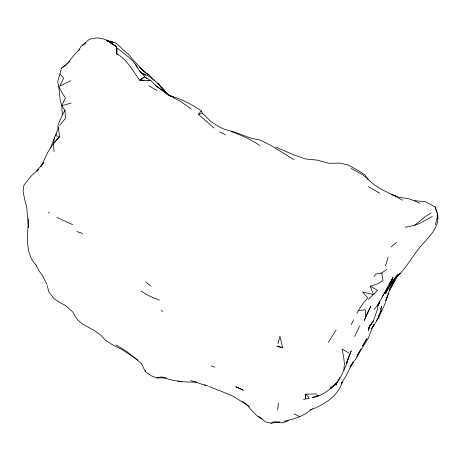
<?xml version="1.0" encoding="UTF-8"?>
<svg xmlns="http://www.w3.org/2000/svg" width="461" height="461" viewBox="0 0 461 461"><rect width="100%" height="100%" fill="white"/><g stroke="black" fill="none" stroke-linecap="round" stroke-linejoin="round"><path stroke-width="0.69" d="M166.162 377.853L156.873 377.928L151.156 375.727L145.446 371.722L145.446 370.339M365.4 316.361L365.435 309.78L358.278 310.668L356.912 313.336M28.334 218.704C28.029 234.436 24.133 253.089 36.488 265.542M316.903 393.953L305.81 394.149L305.476 398.903L303.528 399.428M436.988 219.027L437.443 212.763C440.918 228.604 426.085 238.907 417.712 249.96C409.985 260.211 403.732 271.61 393.648 279.873C390.64 284.27 387.782 288.776 385.488 293.599L389.66 285.953L396.489 276.375M339.815 377.484L335.769 385.044L341.647 375.237L343.906 369.941L344.407 363.637L343.572 356.555L342.068 349.086L348.556 352.832M277.678 410.002L278.409 402.983M56.49 133.851L54.692 136.969L53.528 142.904L53.995 151.715M277.983 343.825L279.925 336.109L282.61 347.577L282.466 347.842L276.894 346.188L282.61 347.577M381.564 310.293L378.856 317.531L376.504 320.51M388.053 287.837L387.557 289.554L390.49 284.644L396.921 275.718L391.205 283.544L396.483 276.467M385.488 266.003L388.185 256.915M435.282 224.714L436.924 219.217M370.068 324.717L368.339 330.445L369.958 325.593L373.393 320.971L377.219 309.982L378.285 304.001L379.772 301.719L377.928 305.476M378.752 304.266L379.57 301.563M378.302 305.706L379.564 301.58M69.646 61.544L61.463 68.286L57.729 81.62L58.806 86.553L60.218 100.567L61.849 105.644L62.293 114.962L57.804 125.571L59.711 136.45L53.672 143.359L48.284 151.415L40.799 166.899M350.181 353.068L351.196 350.844L346.563 363.631L347.928 359.067L346.332 364.749L343.906 369.941M391.775 285.394C386.894 295.328 385.431 306.94 378.55 315.825M58.38 127.443L55.487 135.713L59.711 136.45L53.672 143.359M347.957 359.084L349.934 353.627M50.664 147.843L54.692 136.969M380.509 309.164L381.708 305.977C380.458 314.108 376.844 321.565 371.935 328.099M388.663 293.127L385.753 300.411L387.482 296.112M346.833 361.735L347.675 359.747M396.921 276.727L397.797 274.785M397.78 274.831L395.117 280.72L389.24 290.528M59.711 125.317L65.427 118.379L65.03 110.404L61.849 105.644L65.427 97.916L61.814 92.459L58.806 86.553M354.595 336.518L359.522 326.163M389.689 289.318L392.248 284.46M360.957 349.144L356.388 357.955L350.314 366.927M78.848 50.278L80.859 46.486L85.717 42.694L82.577 45.466L88.287 40.055C98.406 35.013 109.545 39.859 116.691 47.575L116.864 54C127.53 59.625 132.48 71.023 139.729 80.035L144.062 80.45M391.205 286.512L394.501 280.363L389.764 289.18M351.196 324.509L353.685 319.922M371.756 328.491L374.055 324.371L372.494 327.056L368.345 338.201L356.912 356.244L360.035 350.7M328.336 342.333L336.075 330.088M62.293 114.962L65.03 110.404M436.705 212.59L435.098 206.92L425.497 201.751L414.064 200.61L408.348 198.645L399.416 197.406L391.205 194.317L396.212 196.374C386.272 192.035 376.124 187.362 368.345 179.594L364.882 174.869L359.603 171.313L347.871 164.888L339.769 163.108L328.895 163.292L316.903 160.053L305.476 158.964L294.043 154.959L275.77 147.117M42.424 164.577L43.933 162.18L36.851 170.847L38.505 169.515L31.031 176.108M350.135 366.691L353.074 362.041L345.479 376.983L341.209 383.765M358.278 310.668L362.628 304.03L367.722 297.904L362.628 291.997L373.445 294.602L377.507 290.349L370.206 286.137L377.738 283.884L383.016 280.334L381.743 272.998L386.917 269.385M381.962 296.999L391.205 283.066L390.15 284.454L396.921 276.099M350.112 366.858L351.196 365.239L350.032 366.881M372.402 322.314L368.345 328.272L373.393 320.971M341.451 383.368L342.293 382.215C339.797 389.643 334.772 396.011 328.388 400.523L322.619 404.297L316.903 407.322M374.061 276.652L376.032 274.024L381.743 272.998M374.061 309.579C381.962 300.497 385.459 288.938 392.34 279.118L389.412 284.028L391.205 281.089L390.34 282.201M30.916 176.298L23.903 185.189L23.05 191.298L24.704 199.676L26.634 206.568L28.519 227.452L28.484 224.081M66.96 64.085L73.668 55.539L79.603 49.194M214.025 128.025L198.391 114.345L201.284 110.934C191.851 104.267 181.415 99.034 170.305 95.819L174.022 97.513L168.305 94.77L155.161 85.273M334.882 384.532L336.622 382.567L330.514 388.611L334.882 384.532C328.439 390.819 321.075 396.253 311.941 397.687L318.315 395.365M394.443 278.726L398.851 274.047M394.414 278.847L400.327 273.194L394.535 278.703M368.345 299.212L373.445 294.602L370.206 286.137M330.422 388.554L334.052 385.275L330.036 388.197M405.357 227.238L414.531 225.394L425.497 216.399L431.214 213.011M391.205 246.883L396.627 242.33M139.954 80.347L144.748 76.774L147.001 78.745M61.463 68.286L65.975 65.03M312.333 408.803L305.476 413.742L299.489 416.894L292.211 419.291L284.23 421.285M258.8 416.375L265.467 421.93L271.183 423.192L273.632 421.769L279.885 421.93M432.366 216.428L420.68 222.882L414.531 225.394M318.741 395.192L316.903 396.166L318.442 395.394M70.804 80.669L59.711 86.132L63.676 78.186L60.258 74.192M310.19 409.875L316.194 407.564M288.327 420.801L282.61 422.881L276.894 422.322L271.183 423.192M61.849 105.644L71.144 103.137M198.391 114.345L202.598 113.32L210.884 121.56L219.361 126.89L224 129.132L233.739 131.788L251.378 138.335L259.75 139.965L265.467 142.668L271.183 145.636L294.043 159.708M156.873 377.928L161.529 376.839C172.863 381.431 184.821 382.33 196.882 382.065M147.48 80.537L150.903 80.623L156.873 86.564L169.337 95.646M107.58 41.064C116.973 40.188 121.393 49.696 128.296 54.041L134.013 60.887L143.93 71.449L149.082 75.074L154.498 80.744M181.669 381.869L177.831 381.045M110.363 41.98L113.74 42.683L106.485 40.654M190.825 380.555L205.779 385.511M76.86 231.549L82.571 233.427M211.247 365.948L214.711 367.158M219.741 390.726L208.948 386.456M231.174 131.523C241.143 135.171 251.02 139.418 259.75 145.532M219.955 390.772L233.001 396.195L249.545 406.446M159.42 300.088L152.556 297.454L146.402 294.406L140.853 291.012M204.5 384.676L207.675 385.926M72.803 224.709L56.893 217.436M414.064 200.61L419.781 203.278M161.091 310.593L162.721 311.382M174.016 98.118L179.738 100.936L191.165 108.882M396.921 197.325L402.637 200.166M351.196 168.501L362.628 174.644L368.12 179.341M141.452 72.878C152.568 76.739 160.578 85.4 167.516 94.482M294.043 413.805L299.759 416.732M219.741 131.881L225.458 134.86M368.345 186.659L379.772 193.211M113.239 44.711L116.864 46.786L111.833 43.783M145.446 77.425L150.903 80.623L139.729 80.035L144.748 76.774L139.729 71.086L135.718 64.961M156.873 90.546L148.632 85.613M262.24 418.916C253.671 415.442 250.202 406.377 242.601 401.577M116.103 344.897L127.098 351.749L141.279 363.36L145.446 371.722M171.164 96.516L168.305 94.62L169.625 95.623M116.864 54L117.526 54.461M48.382 212.406L49.402 213.115M145.44 72.504L139.729 67.306L145.44 72.504L149.082 75.074M138.012 360.029L122.58 349.928L111.147 343.981L105.436 340.114L100.93 335.256L94.805 330.796L83.038 324.388L78.295 320.528L74.803 315.941L73.414 312.771L71.144 310.507L65.427 305.516L59.711 302.41L53.995 298.544L48.918 292.026L47.281 285.641M110.749 43.127L106.762 40.107L112.19 44.008M139.729 71.213L145.446 75.696M145.757 281.942L151.156 286.281M159.979 86.38L162.589 88.529L167.424 94.419L157.789 83.245M169.556 95.519L165.459 92.016L168.305 94.862L162.589 88.691L166.761 93.606M162.589 88.529L161.655 87.613L165.539 91.969M305.81 394.149L309.285 398.356L305.476 398.903L305.228 394.092M201.284 110.934L202.598 113.32M36.2 265.64L38.949 270.647L42.568 275.862L46.982 284.31M137.395 67.796C133.275 58.835 123.969 54.07 116.864 47.771L116.864 54.075M435.098 206.92L436.93 211.409M437.247 213.011L437.789 218.566M392.899 277.482L391.205 281.319L392.899 277.482M368.172 311.359L364.276 320.407L370.794 306.271L368.172 311.359M366.887 338.697L362.628 345.877L366.887 338.697M236.891 387.171L235.819 386.739L243.304 390.248L236.891 387.171"/></g></svg>
